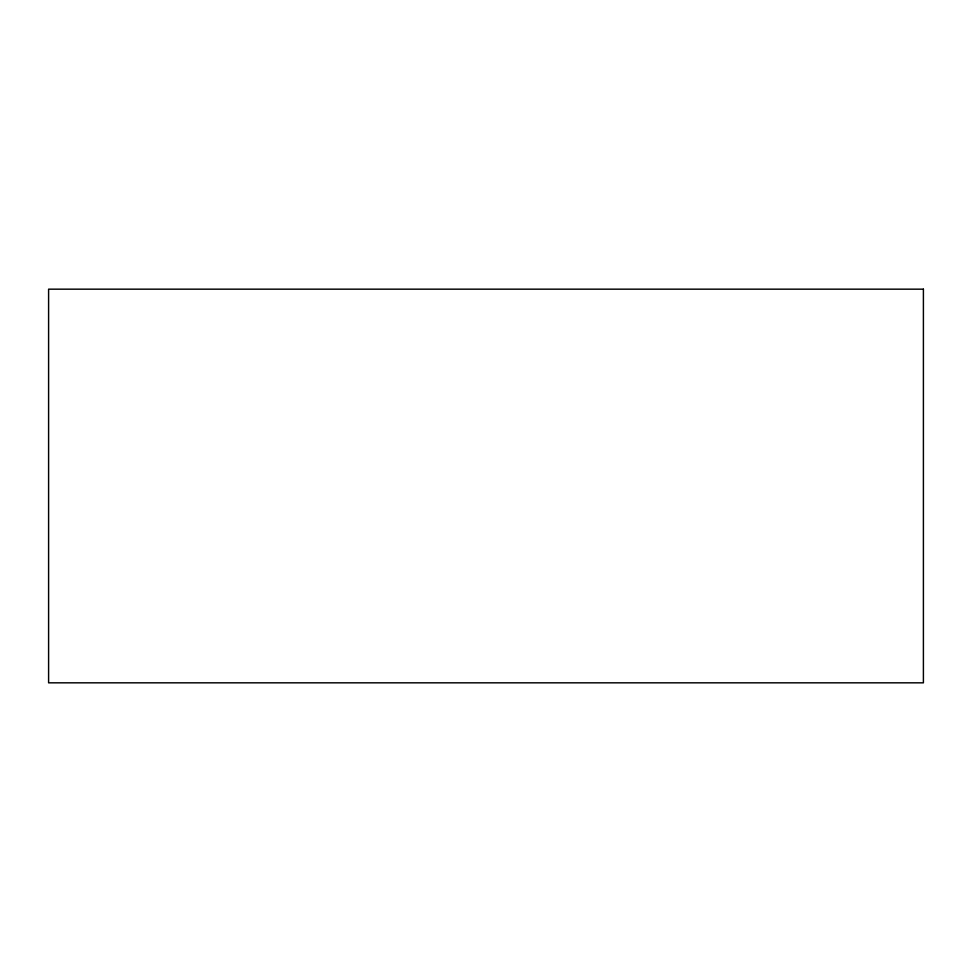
<?xml version="1.0" encoding="UTF-8"?>
<svg xmlns="http://www.w3.org/2000/svg" width="972" height="972" viewBox="0 0 972 972"><rect width="100%" height="100%" fill="white"/><g stroke="black" fill="none" stroke-linecap="round" stroke-linejoin="round"><path stroke-width="1.46" d="M923.4 289.17L48.6 289.17L48.6 682.83L923.4 682.83L923.4 289.17"/></g></svg>
